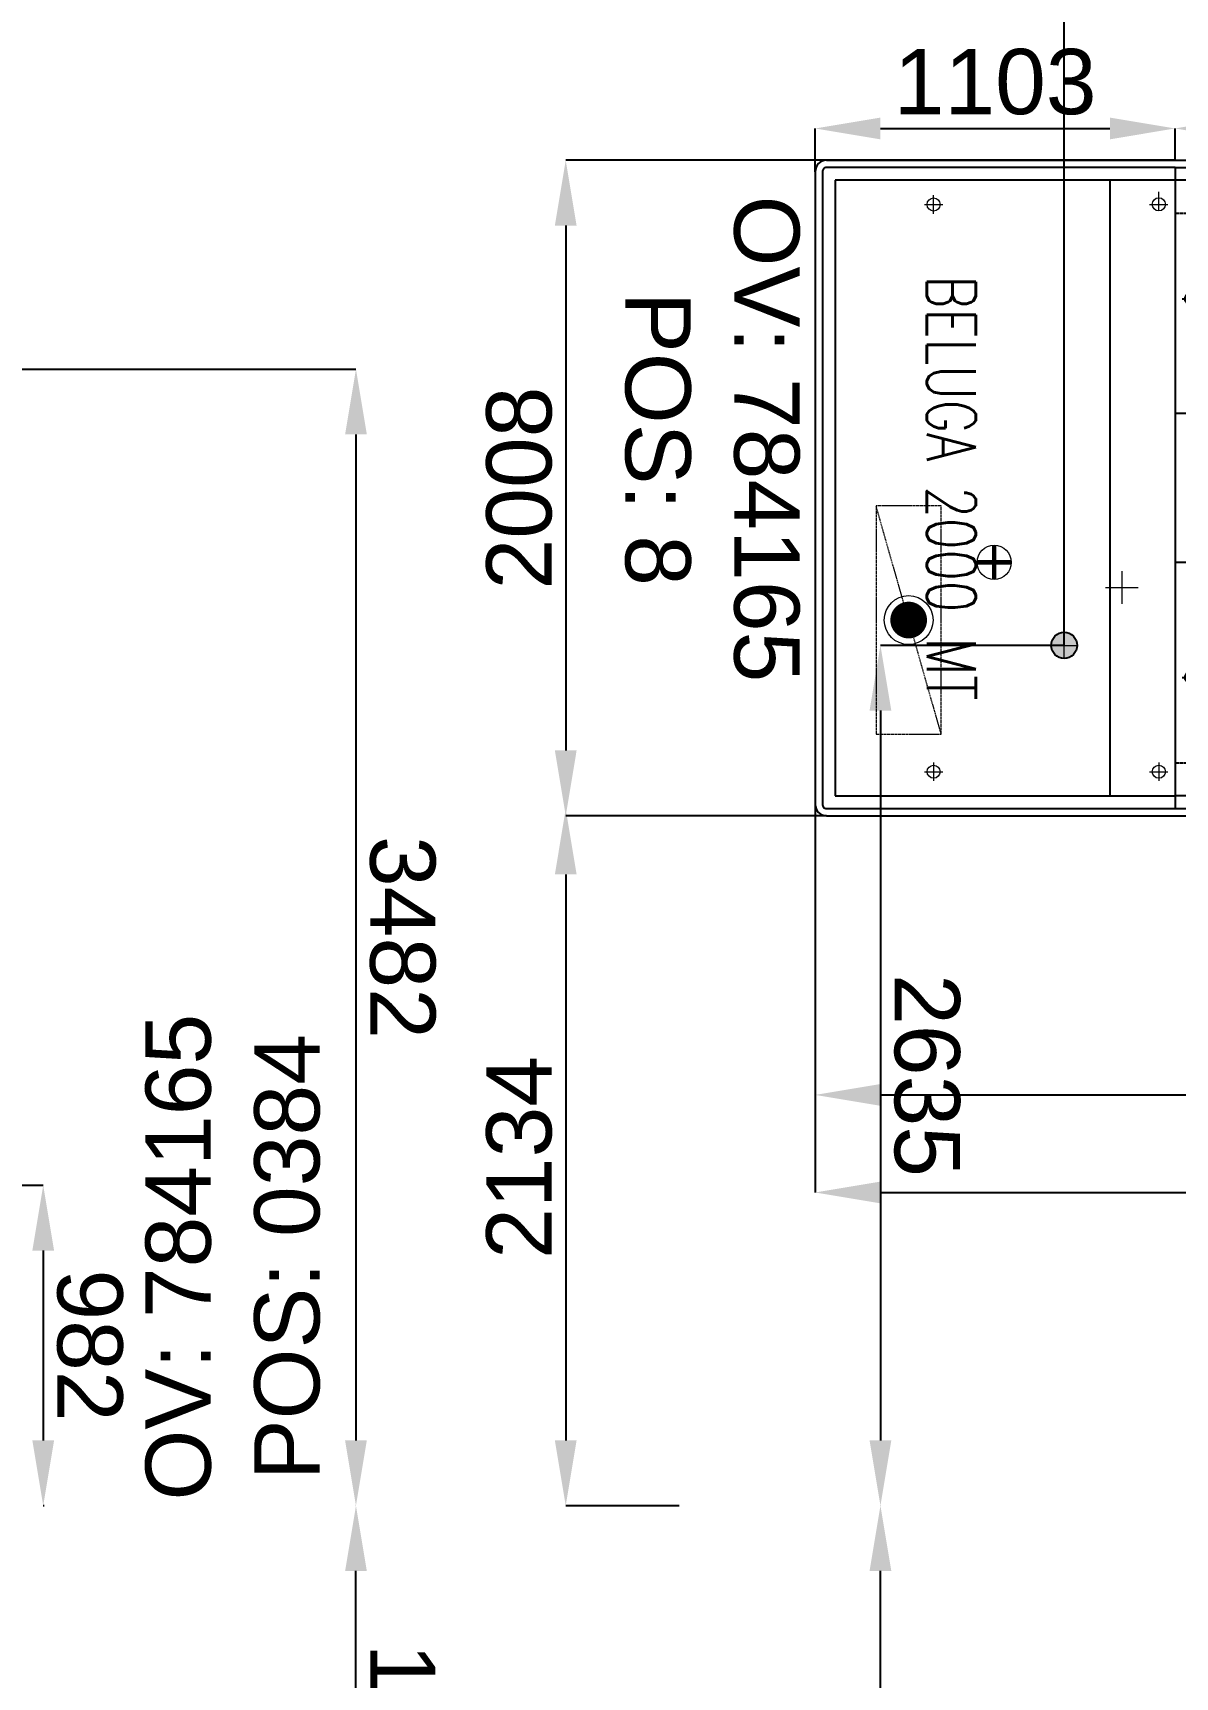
# Model space of a CAD drawing. Header units: millimetres. Extents: x 1478096 to 1808313, y 619971 to 762366.
# Drawn here: x 1787710 to 1791210, y 662116 to 667153 of the extents above; entities that cross this region are included whole.
import ezdxf
from ezdxf.enums import TextEntityAlignment as Align

# ---------------------------------------------------------------- set-up
doc = ezdxf.new("R2010")
doc.units = ezdxf.units.MM
doc.header["$LTSCALE"] = 10
doc.linetypes.add('DASHED', pattern=[0.75, 0.5, -0.25])
doc.layers.add('CAMBIOS', color=7, linetype='Continuous', lineweight=5, true_color=0xdc0909)
for name, color, linetype in [('COSTAN-EXH-COTAS', 7, 'Continuous'), ('COSTAN-EXH-Desagues', 1, 'Continuous'), ('COSTAN-EXH-NOMENCLATURAS', 7, 'Continuous'), ('COSTAN-EXHIBIDORAS', 7, 'Continuous'), ('DE-AUXILIAR', 8, 'Continuous'), ('DE-BANCHI', 3, 'Continuous'), ('DE-GOP', 1, 'Continuous'), ('DE-I-ELECT', 6, 'DASHED'), ('DE-I-FRIO-ALIM', 4, 'Continuous'), ('DE-SCARICHI', 3, 'Continuous'), ('DE-TESTI20', 3, 'Continuous'), ('DE-TRAMA', 8, 'Continuous'), ('LAY-OUT-HELADERAS', 251, 'Continuous')]:
    doc.layers.add(name, color=color, linetype=linetype)
doc.layers.add('WHALEMT', color=1, linetype='Continuous', lineweight=9)
doc.styles.add('costan', font='ARIAL.TTF')
doc.styles.add('ROMANS20', font='romans.shx', dxfattribs={"width": 0.9, "height": 2})
doc.styles.add('TESTI15', font='romans.shx', dxfattribs={"width": 0.9, "height": 1.5})
doc.dimstyles.new('COSTAN-DESAGUES', dxfattribs={"dimtxt": 200, "dimasz": 200, "dimexe": 0, "dimexo": 0, "dimgap": 40, "dimtad": 1, "dimdec": 0, "dimzin": 0, "dimdsep": 46, "dimtxsty": 'costan', "dimblk1": 'ARCHTICK', "dimblk2": 'ARCHTICK', "dimcen": 0, "dimclrd": 256, "dimclre": 256, "dimclrt": 256, "dimadec": 0, "dimazin": 0, "dimtfac": 1, "dimtdec": 0, "dimtofl": 0, "dimtmove": 0, "dimatfit": 3, "dimfxl": 0, "dimtolj": 1, "dimtzin": 0, "dimarcsym": 0})
doc.dimstyles.new('COSTAN-MM-100', dxfattribs={"dimtxt": 200, "dimasz": 200, "dimexe": 0, "dimexo": 0, "dimgap": 40, "dimtad": 1, "dimdec": 0, "dimzin": 0, "dimdsep": 46, "dimtxsty": 'costan', "dimblk1": 'ARCHTICK', "dimblk2": 'ARCHTICK', "dimcen": 0, "dimclrd": 256, "dimclre": 256, "dimclrt": 256, "dimadec": 0, "dimazin": 0, "dimtfac": 1, "dimtdec": 0, "dimtofl": 0, "dimtmove": 0, "dimatfit": 3, "dimfxl": 0, "dimtolj": 1, "dimtzin": 0, "dimarcsym": 0})

# ---------------------------------------------------------------- blocks, each defined once
blk = doc.blocks.new('POSICION DE DESAGUE')
for p, q in [((-40, 0), (40, 0)), ((0, 40), (0, -40))]:
    blk.add_line(p, q)
blk = doc.blocks.new('WHALE 2000 MT')
at = {"layer": 'DE-GOP'}
for p, q in [((22.00000104494393, 0), (22.00000104494393, -1068.000002412134)), ((22.00009247755474, 5.684341886080801e-11), (1986.000092477553, 0)), ((1986.000094329938, -1068.000002412134), (1986.000094329938, 0)), ((35.0000016624108, -1081.000001516202), (1973.000093712471, -1081.000001516202))]:
    blk.add_line(p, q, dxfattribs=at)
for centre, major_axis, ratio in [((35.00000166240557, -1068.000002412135), (9.192388039082289, 9.192388039082289), 0.9999999949374188), ((1973.000093712466, -1068.000002412135), (-9.192388039082289, 9.192388039082289), 0.9999999949374189)]:
    blk.add_ellipse(centre, major_axis=major_axis, ratio=ratio, start_param=2.356194487661054, end_param=3.926990819518532, dxfattribs=at)
at = {"layer": 'WHALEMT', "color": 3}
for p, q in [((0, 0), (0, -1068.000002412134)), ((61.00000289734453, 0), (61.00000289734453, -1042.000004203999)), ((1947.000092477538, -1042.000004203999), (1947.000092477538, 0)), ((2008.000095374882, -1068.000002412134), (2008.000095374882, 0)), ((1309.223445830867, -213.2232750393541), (1309.223445830867, -113.2232819311412)), ((61.00000289734453, -199.9999855272563), (1947.000092477538, -199.9999855272563)), ((1259.223443455994, -163.2232784852476), (1359.223448205739, -163.2232784852476)), ((61.00000289734453, -1042.000004203999), (1947.000092477538, -1042.000004203999)), ((35.0000016624108, -1103.000000000009), (1973.000093712471, -1103.000000000009))]:
    blk.add_line(p, q, dxfattribs=at)
at = {"layer": 'WHALEMT', "color": 8, "linetype": 'Continuous', "ltscale": 3}
for p, q in [((152.6249085276561, -50.00000000001137), (96.37490852983888, -50.00000000001137)), ((134.9999999999909, -78.12500000795808), (134.9999999999909, -21.87499999195097)), ((1844.875095375983, -50.00000000001137), (1901.1250953738, -50.00000000001137)), ((1873.000095374891, -78.12500000801492), (1873.000095374891, -21.87499999200782)), ((163.6250010052152, -740.0000000000091), (107.3750010073979, -740.0000000000091)), ((135.5000010063065, -768.1250000080126), (135.5000010063065, -711.8749999920055)), ((1844.875095375983, -740.0000000000091), (1901.1250953738, -740.0000000000091)), ((1873.000095374891, -768.1250000080126), (1873.000095374891, -711.8749999920055))]:
    blk.add_line(p, q, dxfattribs=at)
at = {"layer": 'WHALEMT', "color": 4, "ltscale": 3}
for p, q in [((1231.756347895441, -502.1053303913163), (1231.756347895441, -607.1053303888334)), ((1284.2563478942, -554.6053303900749), (1179.256347896683, -554.6053303900749))]:
    blk.add_line(p, q, dxfattribs=at)
at = {"layer": 'WHALEMT', "color": 6, "linetype": 'DASHED', "ltscale": 0.5}
for p, q in [((1758.529230374791, -716.5048364876725), (1058.529230374802, -716.5048364876725)), ((1058.529230374802, -716.5048364876725), (1058.529230374802, -916.5048364876611)), ((1758.529230374791, -716.5048364876725), (1058.529230374745, -916.5048364876611)), ((1758.529230374791, -916.5048364876611), (1758.529230374791, -716.5048364876725)), ((1058.529230374802, -916.5048364876611), (1758.529230374791, -916.5048364876611))]:
    blk.add_line(p, q, dxfattribs=at)
at = {"layer": 'WHALEMT', "color": 4, "ltscale": 3, "const_width": 13.99999999966894}
for points in [[(1231.756347895435, -502.1053303913161), (1231.730097896269, -607.1053238263214)], [(1284.256347894198, -554.6053303900792), (1179.256347896686, -554.6053303900792)]]:
    blk.add_lwpolyline(points, dxfattribs=at)
at = {"layer": 'WHALEMT', "color": 4, "ltscale": 3, "const_width": 0.05249999999875854}
blk.add_lwpolyline([(1231.756347895435, -554.5790803900547, 1), (1231.756347895435, -554.6315803900964, 1)], format="xyb", close=True, dxfattribs=at)
at = {"layer": 'WHALEMT', "ltscale": 3, "const_width": 0.07499999999822649}
blk.add_lwpolyline([(1231.756347895435, -629.5678303882835, 1), (1231.756347895435, -629.6428303883242, 1)], format="xyb", close=True, dxfattribs=at)
at = {"layer": 'WHALEMT', "color": 6, "ltscale": 3}
for points, const_width in [([(1436.654230392431, -816.5048364786583, 1), (1380.404230392969, -816.5048364786583, 1)], 56.24999999946922), ([(1541.909311491103, -846.5176203031899, 1), (1541.834311491106, -846.5176203031899, 1)], 0.0749999999992923)]:
    blk.add_lwpolyline(points, format="xyb", close=True, dxfattribs=dict(at, const_width=const_width))
at = {"layer": 'WHALEMT', "color": 7, "ltscale": 3}
for centre in [(134.9999999999909, -49.99999999995453), (1873.000095374891, -50.00000000001137), (135.5000010063065, -740.0000000000091), (1873.000095374891, -740.0000000000091)]:
    blk.add_circle(centre, 20, dxfattribs=at)
at = {"layer": 'WHALEMT', "color": 4, "ltscale": 3}
blk.add_circle((1231.756347895441, -554.6053303900749), 52.49999999875854, dxfattribs=at)
at = {"layer": 'WHALEMT', "color": 6, "ltscale": 3}
blk.add_circle((1408.529230392702, -816.5048364786571), 74.89412785355981, dxfattribs=at)
at = {"layer": 'WHALEMT', "color": 3}
for centre, major_axis, start_param, end_param in [((35.00000166240557, -1068.000002412135), (-24.74873724276969, 24.74873724276969), 0.7853981684540963, 2.356194485135696), ((1973.000093712466, -1068.000002412135), (24.74873724276969, 24.74873724276969), 3.92699082204389, 5.49778713872549)]:
    blk.add_ellipse(centre, major_axis=major_axis, ratio=0.9999999898867032, start_param=start_param, end_param=end_param, dxfattribs=at)
at = {"rotation": 180}
blk.add_blockref('POSICION DE DESAGUE', (1486.000094562783, -340.0000002095567), dxfattribs=at)
at = {"layer": 'WHALEMT', "color": 3, "style": 'TESTI15', "width": 0.7500000582076649}
blk.add_text('BELUGA 2000 MT', height=149.9999896623194, dxfattribs=at).set_placement((1004.000047687441, -685.49995381386), align=Align.MIDDLE)
blk = doc.blocks.new('A$CC')
at = {"layer": 'DE-I-FRIO-ALIM', "ltscale": 3}
for p, q in [((1041.88186728023, 820.8183087784055), (1041.88186728023, 670.8183087784055)), ((966.8818672802299, 745.8183087784055), (1116.88186728023, 745.8183087784055))]:
    blk.add_line(p, q, dxfattribs=at)
at = {"layer": 'DE-I-FRIO-ALIM', "ltscale": 3, "const_width": 20}
for points in [[(1041.88186728023, 820.8183087784055), (1041.88186728023, 670.8183087784055)], [(966.8818672802299, 745.8183087784055), (1116.881857905246, 745.7808087795711)]]:
    blk.add_lwpolyline(points, dxfattribs=at)
at = {"layer": 'DE-I-FRIO-ALIM', "ltscale": 3, "const_width": 0.075}
for points in [[(1041.844367280224, 745.8183087784055, 1), (1041.919367280236, 745.8183087784055, 1)], [(1116.844367280224, 745.8183087784055, 1), (1116.919367280236, 745.8183087784055, 1)]]:
    blk.add_lwpolyline(points, format="xyb", close=True, dxfattribs=at)
at = {"layer": 'DE-I-FRIO-ALIM', "ltscale": 3}
blk.add_circle((1041.88186728023, 745.8183087784055), 75, dxfattribs=at)
blk = doc.blocks.new('A$CE')
at = {"layer": 'DE-I-ELECT', "ltscale": 3, "const_width": 56.25}
blk.add_lwpolyline([(1872.503796073084, 950.2321697522202, 1), (1928.753796073084, 950.2321697522202, 1)], format="xyb", close=True, dxfattribs=at)
at = {"layer": 'DE-I-ELECT', "ltscale": 3}
blk.add_circle((1900.628796073084, 950.2321697522202), 74.89412785426651, dxfattribs=at)
at = {"layer": 'DE-TRAMA', "ltscale": 3, "const_width": 0.075}
blk.add_lwpolyline([(1767.248714973422, 980.244953576992, 1), (1767.323714973434, 980.244953576992, 1)], format="xyb", close=True, dxfattribs=at)
blk = doc.blocks.new('bl')
at = {"color": 1}
for p, q in [((-44201.71831130172, -14500.76860208111, -2405.257013591419), (-44201.71831130172, -14580.76860208111, -2405.257013591419)), ((-44161.71831130172, -14540.76860208111, -2405.257013591419), (-44241.71831130172, -14540.76860208111, -2405.257013591419))]:
    blk.add_line(p, q, dxfattribs=at)
at = {"layer": 'DE-AUXILIAR', "linetype": 'DASHED', "ltscale": 0.5}
for p, q in [((-44578.4950065983, -13521.99190678448, -2405.257013591419), (-40828.49500659836, -13521.99190678451, -2405.257013591419)), ((-44578.49500659836, -15205.99190678448, -2405.257013591419), (-40828.49500659842, -15205.99190678451, -2405.257013591419))]:
    blk.add_line(p, q, dxfattribs=at)
at = {"layer": 'DE-BANCHI'}
for p, q in [((-44578.49500659842, -13359.99190678448, -2405.257013591419), (-40828.49500659842, -13359.99190678448, -2405.257013591419)), ((-40828.49500659842, -13420.99190678451, -2405.257013591419), (-44578.49500659842, -13420.99190678451, -2405.257013591419)), ((-40828.49500659842, -14135.99190678448, -2405.257013591419), (-44578.49500659842, -14135.99190678448, -2405.257013591419)), ((-40828.49500659842, -14591.99190678445, -2405.257013591419), (-44578.49500659842, -14591.99190678445, -2405.257013591419)), ((-40828.49500659842, -15306.99190678451, -2405.257013591419), (-44578.49500659842, -15306.99190678451, -2405.257013591419)), ((-44578.49500659842, -15367.99190678451, -2405.257013591419), (-40828.49500659842, -15367.99190678451, -2405.257013591419))]:
    blk.add_line(p, q, dxfattribs=at)
at = {"layer": 'DE-GOP'}
for p, q in [((-44578.49500659836, -13381.99190678451, -2405.257013591419), (-40828.49500659842, -13381.99190678451, -2405.257013591419)), ((-44578.49500659836, -13381.99190678451, -2405.257013591419), (-44578.49500659842, -15345.99190678451, -2405.257013591419)), ((-40828.49500659842, -13381.99190678451, -2405.257013591419), (-40828.49500659842, -15345.99190678451, -2405.257013591419)), ((-44578.49500659842, -15345.99190678451, -2405.257013591419), (-40828.49500659842, -15345.99190678451, -2405.257013591419))]:
    blk.add_line(p, q, dxfattribs=at)
at = {"layer": 'DE-GOP', "color": 8, "linetype": 'Continuous', "ltscale": 3}
for p, q in [((-44556.62000660639, -13783.99190678451, -2405.257013591419), (-44500.37000659038, -13783.99190678451, -2405.257013591419)), ((-44528.49500659842, -13812.11690678341, -2405.257013591419), (-44528.49500659842, -13755.86690678559, -2405.257013591419)), ((-42731.62000660639, -13783.99190678451, -2405.257013591419), (-42675.37000659038, -13783.99190678451, -2405.257013591419)), ((-42703.49500659842, -13812.11690678341, -2405.257013591419), (-42703.49500659842, -13755.86690678559, -2405.257013591419)), ((-40906.62000660639, -13783.99190678451, -2405.257013591419), (-40850.37000659038, -13783.99190678451, -2405.257013591419)), ((-40878.49500659842, -13812.11690678341, -2405.257013591419), (-40878.49500659842, -13755.86690678559, -2405.257013591419)), ((-44556.62000660639, -14943.99190678451, -2405.257013591419), (-44500.37000659038, -14943.99190678451, -2405.257013591419)), ((-44528.49500659842, -14972.11690678341, -2405.257013591419), (-44528.49500659842, -14915.86690678559, -2405.257013591419)), ((-42731.62000660639, -14943.99190678451, -2405.257013591419), (-42675.37000659038, -14943.99190678451, -2405.257013591419)), ((-42703.49500659842, -14972.11690678341, -2405.257013591419), (-42703.49500659842, -14915.86690678559, -2405.257013591419)), ((-40906.62000660639, -14943.99190678451, -2405.257013591419), (-40850.37000659038, -14943.99190678451, -2405.257013591419)), ((-40878.49500659842, -14972.11690678341, -2405.257013591419), (-40878.49500659842, -14915.86690678559, -2405.257013591419))]:
    blk.add_line(p, q, dxfattribs=at)
at = {"layer": 'DE-GOP', "color": 7, "ltscale": 3}
for centre in [(-44528.49500659842, -13783.99190678451, -2405.257013591419), (-42703.49500659842, -13783.99190678451, -2405.257013591419), (-40878.49500659842, -13783.99190678451, -2405.257013591419), (-44528.49500659842, -14943.99190678451, -2405.257013591419), (-42703.49500659842, -14943.99190678451, -2405.257013591419), (-40878.49500659842, -14943.99190678451, -2405.257013591419)]:
    blk.add_circle(centre, 20, dxfattribs=at)
at = {"layer": 'DE-I-ELECT', "linetype": 'DASHED', "ltscale": 0.5}
blk.add_line((-41928.49500659836, -15167.99190678451, -2405.257013591419), (-41228.49500659836, -14967.99190678451, -2405.257013591419), dxfattribs=at)
at = {"layer": 'DE-I-ELECT', "linetype": 'DASHED', "ltscale": 0.5, "elevation": -2405.257013591419}
blk.add_lwpolyline([(-41928.49500659836, -15167.99190678451), (-41228.49500659836, -15167.99190678451), (-41228.49500659836, -14967.99190678451), (-41928.49500659836, -14967.99190678451)], close=True, dxfattribs=at)
at = {"layer": 'DE-SCARICHI'}
for p, q in [((-44378.49500659836, -14313.99190678448, -2405.257013591419), (-44378.49500659836, -14413.99190678448, -2405.257013591419)), ((-44428.49500659836, -14363.99190678445, -2405.257013591419), (-44328.49500659842, -14363.99190678445, -2405.257013591419))]:
    blk.add_line(p, q, dxfattribs=at)
at = {"layer": 'LAY-OUT-HELADERAS'}
blk.add_line((-40828.49499629519, -14135.99206088646, -2405.257013591419), (-44578.49501070158, -14135.99206088646, -2405.257013591419), dxfattribs=at)
blk.add_line((-40828.49499629519, -14135.99206088646, -2405.257013591419), (-44578.49501070158, -14135.99206088646, -2405.257013591419), dxfattribs=at)
at = {"layer": 'DE-I-ELECT', "ltscale": 3}
blk.add_blockref('A$CE', (-43479.1238026715, -16018.22407653672, -2405.257013591419), dxfattribs=at)
at = {"layer": 'DE-I-FRIO-ALIM', "ltscale": 3}
blk.add_blockref('A$CC', (-42920.40934514278, -15513.79145744449, -2405.257013591419), dxfattribs=at)
at = {"layer": 'DE-TESTI20', "ltscale": 3, "style": 'ROMANS20', "width": 0.75}
blk.add_text('BELUGA 2000 3750', height=100, dxfattribs=at).set_placement((-42609.67102916579, -14370.01003688871, -2405.257013591419), align=Align.MIDDLE)
blk = doc.blocks.new('*D286')
at = {"layer": 'COSTAN-EXH-COTAS', "lineweight": -2, "transparency": 16777216}
for p, q in [((1790106.766778535, 666727.9533278998), (1790106.766778535, 666860.4071453034)), ((1790306.766778535, 666860.4071453034), (1791009.766774126, 666860.4071453034)), ((1791209.766774126, 666762.9531707286), (1791209.766774126, 666860.4071453034))]:
    blk.add_line(p, q, dxfattribs=at)
at = {"layer": 'COSTAN-EXH-COTAS', "transparency": 16777216}
for points in [[(1790306.766778535, 666893.7404786368), (1790306.766778535, 666827.0738119701), (1790106.766778535, 666860.4071453034)], [(1791009.766774126, 666893.7404786368), (1791009.766774126, 666827.0738119701), (1791209.766774126, 666860.4071453034)]]:
    blk.add_solid(points, dxfattribs=at)
at = {"layer": 'Defpoints', "color": 0, "transparency": 16777216}
for p in [(1791209.766774126, 666860.4071453034), (1790106.766778535, 666727.9533278998), (1791209.766774126, 666762.9531707286)]:
    blk.add_point(p, dxfattribs=at)
at = {"layer": 'COSTAN-EXH-COTAS', "transparency": 16777216, "insert": (1790658.26677633, 667002.5899556718), "char_height": 200, "attachment_point": 5, "style": 'costan'}
blk.add_mtext('\\A1;1103', dxfattribs=at)
blk = doc.blocks.new('_ARCHTICK')
at = {"color": 0, "linetype": 'ByBlock', "const_width": 0.15}
blk.add_lwpolyline([(-0.5, -0.5), (0.5, 0.5)], dxfattribs=at)
blk = doc.blocks.new('*D287')
at = {"layer": 'COSTAN-EXH-COTAS', "lineweight": -2, "transparency": 16777216}
for p, q in [((1791409.766774126, 666860.4071453034), (1794759.766798137, 666860.4071453034)), ((1794959.766798137, 666740.9537689183), (1794959.766798137, 666860.4071453034))]:
    blk.add_line(p, q, dxfattribs=at)
at = {"layer": 'COSTAN-EXH-COTAS', "transparency": 16777216}
for points in [[(1791409.766774126, 666893.7404786368), (1791409.766774126, 666827.0738119701), (1791209.766774126, 666860.4071453034)], [(1794759.766798137, 666893.7404786368), (1794759.766798137, 666827.0738119701), (1794959.766798137, 666860.4071453034)]]:
    blk.add_solid(points, dxfattribs=at)
at = {"layer": 'Defpoints', "color": 0, "transparency": 16777216}
for p in [(1791209.766774126, 666860.4071453034), (1794959.766798137, 666860.4071453034), (1794959.766798137, 666740.9537689183)]:
    blk.add_point(p, dxfattribs=at)
at = {"layer": 'COSTAN-EXH-COTAS', "transparency": 16777216, "insert": (1793084.766786131, 667002.5899556718), "char_height": 200, "attachment_point": 5, "style": 'costan'}
blk.add_mtext('\\A1;3750', dxfattribs=at)
blk = doc.blocks.new('*D289')
at = {"layer": 'COSTAN-EXH-COTAS', "lineweight": -2, "transparency": 16777216}
for p, q in [((1790106.766778535, 664789.9532358497), (1790106.766778535, 663600.9086754868)), ((1796062.766789929, 664789.9531838257), (1796062.766789929, 663600.9086754868)), ((1790306.766778535, 663600.9086754868), (1795862.766789929, 663600.9086754868))]:
    blk.add_line(p, q, dxfattribs=at)
at = {"layer": 'COSTAN-EXH-COTAS', "transparency": 16777216}
for points in [[(1790306.766778535, 663634.2420088202), (1790306.766778535, 663567.5753421534), (1790106.766778535, 663600.9086754868)], [(1795862.766789929, 663634.2420088202), (1795862.766789929, 663567.5753421534), (1796062.766789929, 663600.9086754868)]]:
    blk.add_solid(points, dxfattribs=at)
at = {"layer": 'Defpoints', "color": 0, "transparency": 16777216}
for p in [(1790106.766778535, 664789.9532358497), (1796062.766789929, 664789.9531838257), (1796062.766789929, 663600.9086754868)]:
    blk.add_point(p, dxfattribs=at)
at = {"layer": 'COSTAN-EXH-COTAS', "transparency": 16777216, "insert": (1793084.766784232, 663743.0232730311), "char_height": 200, "attachment_point": 5, "style": 'costan'}
blk.add_mtext('\\A1;5956', dxfattribs=at)
blk = doc.blocks.new('*D301')
at = {"layer": 'COSTAN-EXH-Desagues', "lineweight": -2, "transparency": 16777216}
for p, q in [((1790306.772413913, 662641.451986806), (1790306.772413914, 662641.451986806)), ((1790306.782096313, 660005.4489671618), (1790306.773148542, 662441.4519868073)), ((1790654.498427353, 659805.4502443698), (1790306.78283094, 659805.4489671631))]:
    blk.add_line(p, q, dxfattribs=at)
at = {"layer": 'COSTAN-EXH-Desagues', "transparency": 16777216}
for points in [[(1790340.106481875, 662441.4521092451), (1790273.439815209, 662441.4518643693), (1790306.772413914, 662641.451986806)], [(1790340.115429646, 660005.4490895997), (1790273.44876298, 660005.4488447239), (1790306.78283094, 659805.4489671631)]]:
    blk.add_solid(points, dxfattribs=at)
at = {"layer": 'Defpoints', "color": 0, "transparency": 16777216}
for p in [(1790306.772413913, 662641.451986806), (1790306.772413914, 662641.451986806), (1790654.498427353, 659805.4502443698)]:
    blk.add_point(p, dxfattribs=at)
at = {"layer": 'COSTAN-EXH-Desagues', "transparency": 16777216, "insert": (1790448.960432794, 661223.4509992413), "char_height": 200, "attachment_point": 5, "rotation": 270.0002104552038, "style": 'costan'}
blk.add_mtext('\\A1;2836', dxfattribs=at)
blk = doc.blocks.new('*D304')
at = {"layer": 'COSTAN-EXH-Desagues', "lineweight": -2, "transparency": 16777216}
for p, q in [((1788699.652753405, 662641.4519778221), (1788699.652753404, 662641.4519778221)), ((1788699.657405549, 661374.9196589828), (1788699.653488031, 662441.4519778234)), ((1787326.354447499, 661174.9146146526), (1788699.658140177, 661174.9196589842))]:
    blk.add_line(p, q, dxfattribs=at)
at = {"layer": 'COSTAN-EXH-Desagues', "transparency": 16777216}
for points in [[(1788732.986821364, 662441.4521002612), (1788666.320154698, 662441.4518553856), (1788699.652753404, 662641.4519778221)], [(1788732.990738882, 661374.9197814206), (1788666.324072216, 661374.9195365449), (1788699.658140177, 661174.9196589842)]]:
    blk.add_solid(points, dxfattribs=at)
at = {"layer": 'Defpoints', "color": 0, "transparency": 16777216}
for p in [(1788699.652753405, 662641.4519778221), (1788699.652753404, 662641.4519778221), (1787326.354447499, 661174.9146146526)]:
    blk.add_point(p, dxfattribs=at)
at = {"layer": 'COSTAN-EXH-Desagues', "transparency": 16777216, "insert": (1788841.770044333, 661908.1863404096), "char_height": 200, "attachment_point": 5, "rotation": 270.0002104552038, "style": 'costan'}
blk.add_mtext('\\A1;1467', dxfattribs=at)
blk = doc.blocks.new('COSTAN-REFERENCIA DE DESAGÜES')
at = {"layer": 'COSTAN-EXH-Desagues'}
blk.add_hatch(color=256, dxfattribs=at).paths.add_polyline_path([(40, 0, 1), (-40, 0, 1)])
blk.add_circle((0, 0), 40, dxfattribs=at)
blk = doc.blocks.new('*D305')
at = {"layer": 'COSTAN-EXH-Desagues', "lineweight": -2, "transparency": 16777216}
for p, q in [((1790869.766782382, 665276.9501683601), (1790869.766782382, 667654.8074031897)), ((1791069.766782382, 667654.8074031897), (1793696.883265761, 667654.8074031897))]:
    blk.add_line(p, q, dxfattribs=at)
at = {"layer": 'COSTAN-EXH-Desagues', "transparency": 16777216}
for points in [[(1791069.766782382, 667688.1407365231), (1791069.766782382, 667621.4740698563), (1790869.766782382, 667654.8074031897)], [(1793696.883265761, 667688.1407365231), (1793696.883265761, 667621.4740698563), (1793896.883265761, 667654.8074031897)]]:
    blk.add_solid(points, dxfattribs=at)
at = {"layer": 'Defpoints', "color": 0, "transparency": 16777216}
for p in [(1793896.883265761, 667654.8074031897), (1793896.883265761, 667654.8074031897), (1790869.766782382, 665276.9501683601)]:
    blk.add_point(p, dxfattribs=at)
at = {"layer": 'COSTAN-EXH-Desagues', "transparency": 16777216, "insert": (1792383.325024071, 667796.9902135581), "char_height": 200, "attachment_point": 5, "style": 'costan'}
blk.add_mtext('\\A1;3027', dxfattribs=at)
blk = doc.blocks.new('*D306')
at = {"layer": 'COSTAN-EXH-Desagues', "lineweight": -2, "transparency": 16777216}
for p, q in [((1790869.766782382, 665276.9501683603), (1790306.762733375, 665276.9481003698)), ((1790306.763468002, 665076.9481003712), (1790306.771679284, 662841.4519868047)), ((1790306.772413913, 662641.4519868061), (1790306.772413911, 662641.4519868061))]:
    blk.add_line(p, q, dxfattribs=at)
at = {"layer": 'COSTAN-EXH-Desagues', "transparency": 16777216}
for points in [[(1790340.096801335, 665076.948222809), (1790273.430134669, 665076.9479779332), (1790306.762733375, 665276.9481003698)], [(1790340.105012617, 662841.4521092426), (1790273.438345951, 662841.4518643668), (1790306.772413911, 662641.4519868061)]]:
    blk.add_solid(points, dxfattribs=at)
at = {"layer": 'Defpoints', "color": 0, "transparency": 16777216}
for p in [(1790869.766782382, 665276.9501683603), (1790306.772413913, 662641.4519868061), (1790306.772413911, 662641.4519868061)]:
    blk.add_point(p, dxfattribs=at)
at = {"layer": 'COSTAN-EXH-Desagues', "transparency": 16777216, "insert": (1790448.95038401, 663959.2005658448), "char_height": 200, "attachment_point": 5, "rotation": 270.0002104552038, "style": 'costan'}
blk.add_mtext('\\A1;2635', dxfattribs=at)
blk = doc.blocks.new('*D406')
at = {"layer": 'COSTAN-EXH-Desagues', "lineweight": -2, "transparency": 16777216}
for p, q in [((1786816.615567301, 666122.9501021109), (1788699.639965363, 666122.957018716)), ((1788699.64069999, 665922.9570187174), (1788699.652018778, 662841.4519778249)), ((1788699.652753404, 662641.4519778263), (1788699.652753405, 662641.4519778263))]:
    blk.add_line(p, q, dxfattribs=at)
at = {"layer": 'COSTAN-EXH-Desagues', "transparency": 16777216}
for points in [[(1788732.974033323, 665922.9571411553), (1788666.307366657, 665922.9568962796), (1788699.639965363, 666122.957018716)], [(1788732.985352111, 662841.4521002627), (1788666.318685445, 662841.4518553871), (1788699.652753405, 662641.4519778263)]]:
    blk.add_solid(points, dxfattribs=at)
at = {"layer": 'Defpoints', "color": 0, "transparency": 16777216}
for p in [(1786816.615567301, 666122.9501021109), (1788699.652753404, 662641.4519778263), (1788699.652753405, 662641.4519778263)]:
    blk.add_point(p, dxfattribs=at)
at = {"layer": 'COSTAN-EXH-Desagues', "transparency": 16777216, "insert": (1788841.829169751, 664382.205020528), "char_height": 200, "attachment_point": 5, "rotation": 270.0002104552038, "style": 'costan'}
blk.add_mtext('\\A1;3482', dxfattribs=at)
blk = doc.blocks.new('*D409')
at = {"layer": 'COSTAN-EXH-Desagues', "lineweight": -2, "transparency": 16777216}
for p, q in [((1786816.615567301, 663622.9501021109), (1787741.263076227, 663622.9534984672)), ((1787741.263810854, 663422.9534984686), (1787741.265946801, 662841.4484574929)), ((1787743.712390161, 662641.4484664777), (1787741.266681429, 662641.4484574943))]:
    blk.add_line(p, q, dxfattribs=at)
at = {"layer": 'COSTAN-EXH-Desagues', "transparency": 16777216}
for points in [[(1787774.597144187, 663422.9536209065), (1787707.930477521, 663422.9533760307), (1787741.263076227, 663622.9534984672)], [(1787774.599280134, 662841.4485799307), (1787707.932613468, 662841.4483350549), (1787741.266681429, 662641.4484574943)]]:
    blk.add_solid(points, dxfattribs=at)
at = {"layer": 'Defpoints', "color": 0, "transparency": 16777216}
for p in [(1786816.615567301, 663622.9501021109), (1787741.266681429, 662641.4484574943), (1787743.712390161, 662641.4484664777)]:
    blk.add_point(p, dxfattribs=at)
at = {"layer": 'COSTAN-EXH-Desagues', "transparency": 16777216, "insert": (1787883.379476371, 663132.201499987), "char_height": 200, "attachment_point": 5, "rotation": 270.0002104552038, "style": 'costan'}
blk.add_mtext('\\A1;982', dxfattribs=at)
blk = doc.blocks.new('*D413')
at = {"layer": 'COSTAN-EXH-COTAS', "lineweight": -2, "transparency": 16777216}
blk.add_line((1790306.766778535, 663899.8052465959), (1793696.883265762, 663899.8052465959), dxfattribs=at)
at = {"layer": 'COSTAN-EXH-COTAS', "transparency": 16777216}
for points in [[(1790306.766778535, 663933.1385799292), (1790306.766778535, 663866.4719132625), (1790106.766778535, 663899.8052465959)], [(1793696.883265762, 663933.1385799292), (1793696.883265762, 663866.4719132625), (1793896.883265762, 663899.8052465959)]]:
    blk.add_solid(points, dxfattribs=at)
at = {"layer": 'Defpoints', "color": 0, "transparency": 16777216}
for p in [(1790106.766778535, 663899.8052465959), (1793896.883265762, 663899.8052465959), (1793896.883265762, 663899.8052465959)]:
    blk.add_point(p, dxfattribs=at)
at = {"layer": 'COSTAN-EXH-COTAS', "transparency": 16777216, "insert": (1792001.825022148, 664041.9880569642), "char_height": 200, "attachment_point": 5, "style": 'costan'}
blk.add_mtext('\\A1;3790', dxfattribs=at)
blk = doc.blocks.new('*D464')
at = {"layer": 'COSTAN-EXH-COTAS', "lineweight": -2, "transparency": 16777216}
for p, q in [((1790141.766769572, 666762.9501021104), (1789342.444932505, 666762.9501021104)), ((1789342.444932505, 666562.9501021104), (1789342.444932505, 664954.9500010003)), ((1790141.766769572, 664754.9500010003), (1789342.444932505, 664754.9500010003))]:
    blk.add_line(p, q, dxfattribs=at)
at = {"layer": 'COSTAN-EXH-COTAS', "transparency": 16777216}
for points in [[(1789309.111599172, 666562.9501021104), (1789375.778265838, 666562.9501021104), (1789342.444932505, 666762.9501021104)], [(1789309.111599172, 664954.9500010003), (1789375.778265838, 664954.9500010003), (1789342.444932505, 664754.9500010003)]]:
    blk.add_solid(points, dxfattribs=at)
at = {"layer": 'Defpoints', "color": 0, "transparency": 16777216}
for p in [(1790141.766769572, 666762.9501021104), (1789342.444932505, 664754.9500010003), (1790141.766769572, 664754.9500010003)]:
    blk.add_point(p, dxfattribs=at)
at = {"layer": 'COSTAN-EXH-COTAS', "transparency": 16777216, "insert": (1789200.33033496, 665758.9500515555), "char_height": 200, "attachment_point": 5, "rotation": 90, "style": 'costan'}
blk.add_mtext('\\A1;2008', dxfattribs=at)
blk = doc.blocks.new('*D414')
at = {"layer": 'COSTAN-EXH-COTAS', "lineweight": -2, "transparency": 16777216}
for p, q in [((1789342.444932505, 664575.4700829756), (1789342.444932505, 662841.4519868023)), ((1789689.775347775, 662641.4519868023), (1789342.444932505, 662641.4519868023))]:
    blk.add_line(p, q, dxfattribs=at)
at = {"layer": 'COSTAN-EXH-COTAS', "transparency": 16777216}
for points in [[(1789309.111599172, 664575.4700829756), (1789375.778265838, 664575.4700829756), (1789342.444932505, 664775.4700829756)], [(1789309.111599172, 662841.4519868023), (1789375.778265838, 662841.4519868023), (1789342.444932505, 662641.4519868023)]]:
    blk.add_solid(points, dxfattribs=at)
at = {"layer": 'Defpoints', "color": 0, "transparency": 16777216}
for p in [(1789342.444932505, 664775.4700829756), (1789342.444932505, 662641.4519868023), (1789689.775347775, 662641.4519868023)]:
    blk.add_point(p, dxfattribs=at)
at = {"layer": 'COSTAN-EXH-COTAS', "transparency": 16777216, "insert": (1789200.262122136, 663708.4610348892), "char_height": 200, "attachment_point": 5, "rotation": 90, "style": 'costan'}
blk.add_mtext('\\A1;2134', dxfattribs=at)

msp = doc.modelspace()

# ---------------------------------------------------------------- linework, layer by layer
at = {"layer": 'LAY-OUT-HELADERAS'}
for p, q in [((1790106.76677185, 666727.9501022926), (1790106.76677185, 664789.9500027972)), ((1790106.76677185, 666727.9501022926), (1790106.76677185, 664789.9500027972)), ((1790128.766770418, 666727.9501022926), (1790128.766770418, 664789.9500027972)), ((1790128.766770418, 666727.9501022926), (1790128.766770418, 664789.9500027972)), ((1790141.766769572, 666762.9501040893), (1794959.766800098, 666762.9501118021)), ((1790141.766769572, 666762.9501040893), (1794959.766800098, 666762.9501118021)), ((1791209.766776087, 666762.9501040893), (1790141.766769572, 666762.9501040893)), ((1791209.766776087, 666762.9501040893), (1790141.766769572, 666762.9501040893)), ((1791209.766776087, 666762.9501040893), (1790141.766769572, 666762.9501040893)), ((1791209.766776087, 666762.9501040893), (1790141.766769572, 666762.9501040893)), ((1791209.766776087, 666762.9501040893), (1790141.766769572, 666762.9501040893)), ((1791209.766776087, 666762.9501040893), (1790141.766769572, 666762.9501040893)), ((1791209.766776087, 666740.9501029598), (1790141.766769572, 666740.9501029598)), ((1791209.766776087, 666740.9501029598), (1790141.766769572, 666740.9501029598)), ((1791209.766776087, 666740.9501029598), (1790141.766769572, 666740.9501029598)), ((1791209.766776087, 666740.9501029598), (1790141.766769572, 666740.9501029598)), ((1791209.766776087, 666740.9501029598), (1790141.766769572, 666740.9501029598)), ((1791209.766776087, 666740.9501029598), (1790141.766769572, 666740.9501029598)), ((1791209.766776087, 666740.9500153837), (1791209.766776087, 664776.9500078385)), ((1791209.766776087, 666740.9500153837), (1791209.766776087, 664776.9500078385)), ((1791209.766776087, 666740.9500153837), (1791209.766776087, 664776.9500078385)), ((1791209.766776087, 666740.9500153837), (1791209.766776087, 664776.9500078385)), ((1791209.766776087, 666740.9500153837), (1791209.766776087, 664776.9500078385)), ((1791209.766776087, 666740.9500153837), (1791209.766776087, 664776.9500078385)), ((1791209.766776087, 666740.9500153837), (1791209.766776087, 664776.9500078385)), ((1791209.766776087, 666740.9500153837), (1791209.766776087, 664776.9500078385)), ((1791209.766776087, 666740.9500153837), (1791209.766776087, 664776.9500078385)), ((1791209.766776087, 666740.9500153837), (1791209.766776087, 664776.9500078385)), ((1791209.766776087, 666740.9500153837), (1791209.766776087, 664776.9500078385)), ((1791209.766776087, 666740.9500153837), (1791209.766776087, 664776.9500078385)), ((1791209.766776087, 666740.9500115272), (1791209.766776087, 664776.950003982)), ((1791209.766776087, 666740.9500115272), (1791209.766776087, 664776.950003982)), ((1791209.766776087, 666740.9500115272), (1791209.766776087, 664776.950003982)), ((1791209.766776087, 666740.9500115272), (1791209.766776087, 664776.950003982)), ((1791209.766776087, 666740.9500115272), (1791209.766776087, 664776.950003982)), ((1791209.766776087, 666740.9500115272), (1791209.766776087, 664776.950003982)), ((1791209.766776087, 666701.9501009575), (1790167.76676788, 666701.9501009575)), ((1791209.766776087, 666701.9501009575), (1790167.76676788, 666701.9501009575)), ((1791209.766776087, 666701.9501009575), (1790167.76676788, 666701.9501009575)), ((1790167.76676788, 666701.9501009575), (1790167.76676788, 664815.9500041319)), ((1791209.766776087, 666701.9501009575), (1790167.76676788, 666701.9501009575)), ((1791209.766776087, 666701.9501009575), (1790167.76676788, 666701.9501009575)), ((1791209.766776087, 666701.9501009575), (1790167.76676788, 666701.9501009575)), ((1790167.76676788, 666701.9501009575), (1790167.76676788, 664815.9500041319)), ((1791009.766789792, 666701.9501009575), (1791009.766789792, 664815.9500041319)), ((1791009.766789792, 666701.9501009575), (1791009.766789792, 664815.9500041319)), ((1791009.766789792, 666701.9501009575), (1791009.766789792, 664815.9500041319)), ((1791009.766789792, 666701.9501009575), (1791009.766789792, 664815.9500041319)), ((1791009.766789792, 666701.9501009575), (1791009.766789792, 664815.9500041319)), ((1791009.766789792, 666701.9501009575), (1791009.766789792, 664815.9500041319)), ((1790167.76676788, 664815.9500041319), (1791209.766776087, 664815.9500041319)), ((1790167.76676788, 664815.9500041319), (1791209.766776087, 664815.9500041319)), ((1790167.76676788, 664815.9500041319), (1791209.766776087, 664815.9500041319)), ((1790167.76676788, 664815.9500041319), (1791209.766776087, 664815.9500041319)), ((1790167.76676788, 664815.9500041319), (1791209.766776087, 664815.9500041319)), ((1790167.76676788, 664815.9500041319), (1791209.766776087, 664815.9500041319)), ((1790141.766769572, 664776.9500021299), (1791209.766776087, 664776.9500021299)), ((1790141.766769572, 664776.9500021299), (1791209.766776087, 664776.9500021299)), ((1790141.766769572, 664776.9500021299), (1791209.766776087, 664776.9500021299)), ((1790141.766769572, 664776.9500021299), (1791209.766776087, 664776.9500021299)), ((1790141.766769572, 664776.9500021299), (1791209.766776087, 664776.9500021299)), ((1790141.766769572, 664776.9500021299), (1791209.766776087, 664776.9500021299)), ((1790141.766769572, 664754.9500010003), (1794959.766800098, 664754.9501040879)), ((1790141.766769572, 664754.9500010003), (1794959.766800098, 664754.9501040879)), ((1790141.766769572, 664754.9500010003), (1791209.766776087, 664754.9500010003)), ((1790141.766769572, 664754.9500010003), (1791209.766776087, 664754.9500010003)), ((1790141.766769572, 664754.9500010003), (1791209.766776087, 664754.9500010003)), ((1790141.766769572, 664754.9500010003), (1791209.766776087, 664754.9500010003)), ((1790141.766769572, 664754.9500010003), (1791209.766776087, 664754.9500010003)), ((1790141.766769572, 664754.9500010003), (1791209.766776087, 664754.9500010003)), ((1791209.766776087, 664776.9501041725), (1794959.766800098, 664776.9501041725)), ((1791209.766776087, 664776.9501041725), (1794959.766800098, 664776.9501041725))]:
    msp.add_line(p, q, dxfattribs=at)
for centre, major_axis, ratio, start_param, end_param in [((1790141.766769572, 666727.9501022926), (24.74873733804092, 24.74873733804092), 0.9999999898728557, 0.7853981684577724, 2.356194485125525), ((1790141.766769572, 666727.9501022926), (24.74873733804092, 24.74873733804092), 0.9999999898728557, 0.7853981684577724, 2.356194485125525), ((1790141.766769572, 666727.9501022926), (24.74873733804092, 24.74873733804092), 0.9999999898728557, 0.7853981684577724, 2.356194485125525), ((1790141.766769572, 666727.9501022926), (24.74873733804092, 24.74873733804092), 0.9999999898728557, 0.7853981684577724, 2.356194485125525), ((1790141.766769572, 666727.9501022926), (24.74873733804092, 24.74873733804092), 0.9999999898728557, 0.7853981684577724, 2.356194485125525), ((1790141.766769572, 666727.9501022926), (24.74873733804092, 24.74873733804092), 0.9999999898728557, 0.7853981684577724, 2.356194485125525), ((1790141.766769572, 666727.9501022926), (-9.192388074325208, 9.192388074325208), 0.9999999949303139, -0.7853981659497816, 0.7853981659322913), ((1790141.766769572, 666727.9501022926), (-9.192388074325208, 9.192388074325208), 0.9999999949303139, -0.7853981659497816, 0.7853981659322913), ((1790141.766769572, 666727.9501022926), (-9.192388074325208, 9.192388074325208), 0.9999999949303139, -0.7853981659497816, 0.7853981659322913), ((1790141.766769572, 666727.9501022926), (-9.192388074325208, 9.192388074325208), 0.9999999949303139, -0.7853981659497816, 0.7853981659322913), ((1790141.766769572, 666727.9501022926), (-9.192388074325208, 9.192388074325208), 0.9999999949303139, -0.7853981659497816, 0.7853981659322913), ((1790141.766769572, 666727.9501022926), (-9.192388074325208, 9.192388074325208), 0.9999999949303139, -0.7853981659497816, 0.7853981659322913), ((1790141.766769572, 664789.9500027972), (-24.74873733776645, 24.74873733776645), 0.9999999898885388, 0.7853981684531788, 2.356194485136614), ((1790141.766769572, 664789.9500027972), (-24.74873733776645, 24.74873733776645), 0.9999999898885388, 0.7853981684531788, 2.356194485136614), ((1790141.766769572, 664789.9500027972), (-24.74873733776645, 24.74873733776645), 0.9999999898885388, 0.7853981684531788, 2.356194485136614), ((1790141.766769572, 664789.9500027972), (-24.74873733776645, 24.74873733776645), 0.9999999898885388, 0.7853981684531788, 2.356194485136614), ((1790141.766769572, 664789.9500027972), (-24.74873733776645, 24.74873733776645), 0.9999999898885388, 0.7853981684531788, 2.356194485136614), ((1790141.766769572, 664789.9500027972), (-24.74873733776645, 24.74873733776645), 0.9999999898885388, 0.7853981684531788, 2.356194485136614), ((1790141.766769572, 664789.9500027972), (9.192388074325208, 9.192388074325208), 0.999999994930314, 2.356194487657502, 3.926990819522084), ((1790141.766769572, 664789.9500027972), (9.192388074325208, 9.192388074325208), 0.999999994930314, 2.356194487657502, 3.926990819522084), ((1790141.766769572, 664789.9500027972), (9.192388074325208, 9.192388074325208), 0.999999994930314, 2.356194487657502, 3.926990819522084), ((1790141.766769572, 664789.9500027972), (9.192388074325208, 9.192388074325208), 0.999999994930314, 2.356194487657502, 3.926990819522084), ((1790141.766769572, 664789.9500027972), (9.192388074325208, 9.192388074325208), 0.999999994930314, 2.356194487657502, 3.926990819522084), ((1790141.766769572, 664789.9500027972), (9.192388074325208, 9.192388074325208), 0.999999994930314, 2.356194487657502, 3.926990819522084)]:
    msp.add_ellipse(centre, major_axis=major_axis, ratio=ratio, start_param=start_param, end_param=end_param, dxfattribs=at)

# ---------------------------------------------------------------- block references
at = {"layer": 'CAMBIOS', "rotation": 270}
msp.add_blockref('WHALE 2000 MT', (1791209.766782591, 666762.9502629229), dxfattribs=at)
at = {"layer": 'COSTAN-EXH-Desagues'}
msp.add_blockref('COSTAN-REFERENCIA DE DESAGÜES', (1790869.766782382, 665276.9501683601), dxfattribs=at)
at = {"layer": 'COSTAN-EXHIBIDORAS'}
msp.add_blockref('bl', (1835788.261762717, 680122.9420108738, 2405.257013591443), dxfattribs=at)

# ---------------------------------------------------------------- texts
at = {"layer": 'COSTAN-EXH-NOMENCLATURAS', "char_height": 200, "attachment_point": 5, "style": 'costan'}
for s, insert, rotation in [('OV: 784165\\PPOS: 8', (1789790.674609938, 665909.2632773967), 270), ('OV: 784165\\PPOS: 0384', (1788322.760118758, 663402.7888562367), 89.99999999999999)]:
    msp.add_mtext(s, dxfattribs=dict(at, insert=insert, rotation=rotation))

# ---------------------------------------------------------------- dimensions: what is measured, and where the dimension line sits
at = {"layer": 'COSTAN-EXH-COTAS'}
for base, p1, p2, picture, middle in [((1791209.766774126, 666860.4071453034), (1790106.766778535, 666727.9533278998), (1791209.766774126, 666762.9531707286), '*D286', (1790658.26677633, 667002.5899556718)), ((1794959.766798137, 666860.4071453034), (1791209.766774126, 666860.4071453034), (1794959.766798137, 666740.9537689183), '*D287', (1793084.766786131, 667002.5899556718)), ((1796062.766789929, 663600.9086754868), (1790106.766778535, 664789.9532358497), (1796062.766789929, 664789.9531838257), '*D289', (1793084.766784232, 663743.0232730311)), ((1793896.883265762, 663899.8052465959), (1790106.766778535, 663899.8052465959), (1793896.883265762, 663899.8052465959), '*D413', (1792001.825022148, 664041.9880569642))]:
    dim = msp.add_linear_dim(base=base, p1=p1, p2=p2, dimstyle='COSTAN-MM-100', dxfattribs=at)
    dim.commit()
    dim.dimension.update_dxf_attribs({"geometry": picture, "text_midpoint": middle})
for base, p1, p2, picture, middle in [((1789342.444932505, 664754.9500010003), (1790141.766769572, 666762.9501021104), (1790141.766769572, 664754.9500010003), '*D464', (1789200.33033496, 665758.9500515555)), ((1789342.444932505, 662641.4519868023), (1789342.444932505, 664775.4700829756), (1789689.775347775, 662641.4519868023), '*D414', (1789200.262122136, 663708.4610348892))]:
    dim = msp.add_linear_dim(base=base, p1=p1, p2=p2, angle=90, dimstyle='COSTAN-MM-100', dxfattribs=at)
    dim.commit()
    dim.dimension.update_dxf_attribs({"geometry": picture, "text_midpoint": middle})
at = {"layer": 'COSTAN-EXH-Desagues'}
dim = msp.add_linear_dim(base=(1793896.883265761, 667654.8074031897), p1=(1790869.766782382, 665276.9501683601), p2=(1793896.883265761, 667654.8074031897), dimstyle='COSTAN-DESAGUES', dxfattribs=at)
dim.commit()
dim.dimension.update_dxf_attribs({"geometry": '*D305', "text_midpoint": (1792383.325024071, 667796.9902135581)})
for base, p1, p2, picture, middle in [((1788699.652753405, 662641.4519778263), (1786816.6155673, 666122.9501021106), (1788699.652753403, 662641.4519778262), '*D406', (1788841.829169751, 664382.205020528)), ((1790306.772413911, 662641.4519868061), (1790869.766782382, 665276.9501683601), (1790306.772413913, 662641.4519868059), '*D306', (1790448.95038401, 663959.2005658448)), ((1787741.266681429, 662641.4484574943), (1786816.6155673, 663622.9501021106), (1787743.71239016, 662641.4484664774), '*D409', (1787883.379476371, 663132.201499987)), ((1788699.652753404, 662641.4519778221), (1787326.354447498, 661174.9146146525), (1788699.652753404, 662641.451977822), '*D304', (1788841.770044333, 661908.1863404096)), ((1790306.772413914, 662641.451986806), (1790654.498427352, 659805.4502443696), (1790306.772413912, 662641.4519868058), '*D301', (1790448.960432794, 661223.4509992413))]:
    dim = msp.add_linear_dim(base=base, p1=p1, p2=p2, angle=90.0002104552038, dimstyle='COSTAN-DESAGUES', dxfattribs=at)
    dim.commit()
    dim.dimension.update_dxf_attribs({"geometry": picture, "text_midpoint": middle})

doc.saveas('drawing.dxf')
